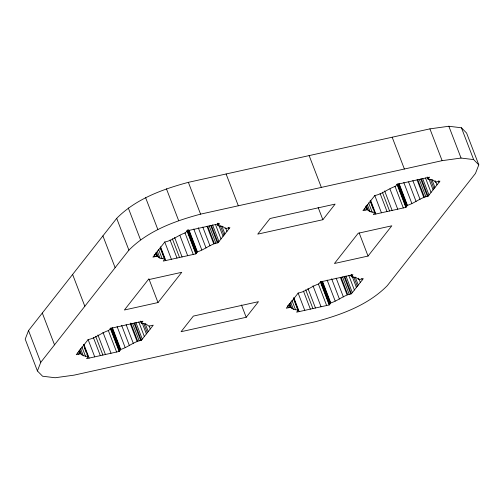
<?xml version="1.0" encoding="UTF-8"?>
<svg xmlns="http://www.w3.org/2000/svg" width="504" height="504" viewBox="0 0 504 504"><rect width="100%" height="100%" fill="white"/><g stroke="black" fill="none" stroke-linecap="round" stroke-linejoin="round"><path stroke-width="0.76" d="M28.533 330.567L25.2 339.148L37.409 370.95L42.569 376.217L55.157 377.748L74.082 375.14L315.63 321.665C341.504 314.716 368.109 305.096 387.305 285.648L475.467 173.433L478.8 164.852L466.591 133.05L461.431 127.783L448.844 126.252L429.918 128.86L188.37 182.335C162.496 189.284 135.891 198.904 116.695 218.352L28.533 330.567L40.742 362.37L37.409 370.95M40.742 362.37L128.904 250.16C148.1 230.706 174.705 221.086 200.579 214.137L442.121 160.663L461.053 158.054L473.64 159.592L478.8 164.852M83.469 344.358L88.181 356.643L86.593 358.665L119.146 351.458L120.74 349.436C128.01 347.212 133.894 341.643 141.366 340.294L153.248 325.168L148.894 326.132L146.173 324.148L141.322 323.234L140.49 321.067M160.404 247.502L164.846 259.069L163.252 261.091L195.81 253.884L197.404 251.861C204.674 249.637 210.552 244.068 218.03 242.72L229.912 227.594L225.559 228.558L222.837 226.573L217.986 225.66L217.432 224.217M141.322 323.234L142.916 321.212L110.357 328.419L108.77 330.441C101.493 332.665 95.615 338.234 88.137 339.583L76.255 354.709L80.615 353.745L83.33 355.729L88.181 356.643M217.986 225.66L219.574 223.637L187.022 230.845L185.428 232.867C178.158 235.091 172.28 240.66 164.802 242.008L152.92 257.135L157.273 256.171L159.995 258.155L164.846 259.069M158.004 302.558L181.768 272.305L148.163 279.745L124.4 309.998L158.004 302.558L148.85 278.706M246.198 317.287L258.464 301.675L193.347 316.09L181.081 331.701L246.198 317.287L241.479 305.002M322.856 219.713L335.122 204.101L270.012 218.516L257.746 234.127L322.856 219.713L318.144 207.428M293.504 297.858L298.223 310.143L296.629 312.165L329.188 304.958L330.781 302.935C338.052 300.712 343.93 295.142 351.408 293.794L363.289 278.668L358.93 279.632L356.215 277.647L351.364 276.734L350.809 275.291M370.169 200.277L374.888 212.568L373.294 214.591L405.852 207.383L407.44 205.361C414.71 203.137 420.594 197.568 428.072 196.22L439.954 181.094L435.595 182.057L432.873 180.073L428.028 179.159L427.19 176.992M351.364 276.734L352.951 274.712L320.399 281.919L318.805 283.941C311.535 286.165 305.657 291.734 298.179 293.082L286.297 308.209L290.651 307.245L293.372 309.229L298.223 310.143M428.028 179.159L429.616 177.137L397.058 184.344L395.47 186.367C388.2 188.591 382.316 194.16 374.837 195.508L362.956 210.634L367.315 209.67L370.037 211.655L374.888 212.568M368.046 256.057L391.81 225.805L358.205 233.245L334.435 263.498L368.046 256.057L359.163 232.924M461.431 127.783L473.64 159.592M448.844 126.252L461.053 158.054M429.918 128.86L442.121 160.663M438.467 180.829L439.022 182.278M435.872 181.982L436.981 184.874M435.04 180.615L435.595 182.057M431.89 179.525L434.939 187.475M430.403 179.26L434.013 188.654M428.923 178.996L433.081 189.838M427.72 177.395L428.274 178.844M425.489 177.981L431.04 192.44M422.617 178.41L428.999 195.035M421.413 178.87L428.072 196.22M420.733 179.021L427.392 196.371M419.234 179.355L425.893 196.699M417.734 179.682L424.393 197.032M417.054 179.833L423.713 197.184M412.833 180.564L420.046 199.357M392.175 137.214L404.384 169.016M408.58 181.944L416.071 201.461M403.805 182.511L411.85 203.471M399.118 183.677L407.44 205.361M398.872 183.992L407.194 205.676M398.047 183.966L406.646 206.369M397.221 183.935L406.098 207.068M396.969 184.256L405.852 207.383M394.985 186.266L403.307 207.944M389.945 188.95L397.713 209.185M384.628 190.909L392.118 210.426M382.36 192.194L389.573 210.987M380.092 193.479L387.028 211.548M374.774 195.445L381.434 212.789M370.566 200.296L375.839 214.03M370.194 201.317L371.032 203.49M371.587 204.933L373.527 209.992M374.081 211.441L374.636 212.883M368.6 202.854L372.204 212.247M367.259 204.422L370.037 211.655M366.452 205.733L368.392 210.792M365.929 206.054L367.315 209.67M365.526 206.93L366.635 209.822M364.581 208.706L365.135 210.149M361.809 278.403L362.363 279.852M358.93 278.838L360.322 282.448M358.376 278.189L358.93 279.632M309.141 155.597L321.35 187.4M355.226 277.099L358.275 285.05M353.745 276.835L357.349 286.234M351.603 274.277L352.157 275.726M352.258 276.57L356.423 287.412M351.055 274.976L351.609 276.419M348.831 275.556L354.381 290.014M345.952 275.99L352.334 292.61M344.749 276.444L351.408 293.794M344.068 276.595L350.727 293.945M342.569 276.929L349.228 294.279M341.069 277.263L347.729 294.607M340.389 277.414L347.048 294.758M336.168 278.139L343.381 296.932M331.638 278.8L339.413 299.036M327.146 280.085L335.191 301.046M322.453 281.251L330.781 302.935M322.207 281.566L330.529 303.25M321.382 281.541L329.981 303.95M320.557 281.516L329.44 304.643M320.311 281.831L329.188 304.958M318.32 283.84L326.642 305.525M313.003 285.799L321.048 306.76M307.963 288.483L315.454 308.001M305.695 289.769L312.908 308.561M303.433 291.06L310.369 309.128M298.11 293.019L304.769 310.363M293.901 297.87L299.174 311.604M293.536 298.897L297.971 310.458M291.936 300.428L295.546 309.828M290.6 302.003L293.372 309.229M289.787 303.307L291.734 308.366M289.264 303.628L290.651 307.245M288.861 304.504L289.97 307.396M287.639 305.556L288.471 307.73M226.113 173.981L238.316 205.783M228.432 227.329L228.986 228.778M225.553 227.764L226.945 231.374M221.848 226.025L224.897 233.976M220.368 225.761L223.971 235.154M218.226 223.203L218.78 224.645M218.881 225.496L223.045 236.338M217.4 223.178L218.232 225.345M215.454 224.482L221.004 238.94M212.575 224.91L218.957 241.536M211.371 225.37L218.03 242.72M210.691 225.521L217.35 242.871M209.192 225.855L215.851 243.199M207.692 226.183L214.351 243.533M207.012 226.334L213.671 243.684M188.37 182.335L200.579 214.137M202.791 227.065L210.004 245.858M198.261 227.72L206.035 247.962M193.769 229.011L201.814 249.971M189.076 230.177L197.404 251.861M188.553 229.767L197.152 252.176M187.727 229.742L196.604 252.869M187.179 230.441L196.062 253.569M186.934 230.756L195.81 253.884M184.943 232.766L193.265 254.444M166.427 188.779L178.637 220.582M179.903 235.45L187.671 255.686M174.586 237.409L182.076 256.927M172.318 238.694L179.531 257.487M170.056 239.98L176.992 258.054M164.732 241.945L171.392 259.289M145.625 197.7L157.834 229.503M160.524 246.796L165.797 260.53M160.159 247.817L164.317 258.659M158.558 249.354L162.168 258.747M157.223 250.923L159.995 258.155M156.416 252.233L158.357 257.292M155.887 252.554L157.273 256.171M155.484 253.43L156.593 256.322M154.262 254.482L155.1 256.649M128.281 207.944L140.49 239.753M116.695 218.352L128.904 250.16M149.171 326.063L150.28 328.954M145.183 323.599L148.239 331.55M143.703 323.335L147.307 332.734M142.216 323.07L146.38 333.913M141.019 321.476L141.574 322.919M138.789 322.056L144.339 336.514M102.917 235.891L115.126 267.693M135.916 322.491L142.298 339.11M134.707 322.944L141.366 340.294M134.026 323.096L140.685 340.446M132.533 323.429L139.192 340.78M130.757 323.039L137.693 341.107M130.353 323.914L137.012 341.258M126.126 324.639L133.34 343.432M121.603 325.3L129.37 345.536M117.104 326.586L125.15 347.546M112.417 327.751L120.74 349.436M112.165 328.066L120.487 349.751M111.34 328.041L119.946 350.45M110.521 328.016L119.398 351.143M110.269 328.331L119.146 351.458M108.278 330.341L116.607 352.025M102.961 332.3L111.012 353.26M97.921 334.984L105.412 354.501M72.614 274.459L84.823 306.262M95.659 336.269L102.873 355.062M93.391 337.56L100.328 355.629M88.074 339.52L94.733 356.864M83.866 344.371L89.139 358.105M84.325 347.565L86.272 352.624M86.827 354.066L87.935 356.958M81.9 346.928L85.504 356.328M80.558 348.503L83.33 355.729M79.752 349.808L81.692 354.866M79.5 350.853L80.615 353.745M78.819 351.005L79.934 353.896M77.881 352.781L78.435 354.23M42.305 313.034L54.514 344.837"/></g></svg>
